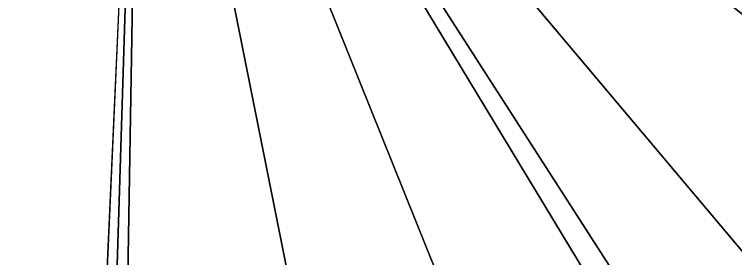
# Model space of a CAD drawing. Header units: millimetres. Extents: x -1419336 to 38707697, y -75591640 to 81.
# Drawn here: x -1371 to 6504, y -7896 to -5229 of the extents above; entities that cross this region are included whole.
import ezdxf

# ---------------------------------------------------------------- set-up
doc = ezdxf.new("R2010")
doc.units = ezdxf.units.MM
doc.layers.add('Image', color=7, linetype='Continuous')
picture_1 = doc.add_image_def('image1.jpg', size_in_pixel=(14559, 11110))
picture_2 = doc.add_image_def('image2.jpg', size_in_pixel=(14666, 11006))
picture_3 = doc.add_image_def('image3.jpg', size_in_pixel=(14388, 11097))
picture_4 = doc.add_image_def('image4.jpg', size_in_pixel=(14352, 10750))
picture_5 = doc.add_image_def('image5.jpg', size_in_pixel=(14518, 11021))
picture_6 = doc.add_image_def('image6.jpg', size_in_pixel=(14330, 10848))
picture_7 = doc.add_image_def('image7.jpg', size_in_pixel=(14599, 11063))
picture_8 = doc.add_image_def('image8.jpg', size_in_pixel=(14576, 11112))
picture_9 = doc.add_image_def('image9.jpg', size_in_pixel=(13892, 10901))
picture_10 = doc.add_image_def('image10.jpg', size_in_pixel=(14448, 10842))

msp = doc.modelspace()

# ---------------------------------------------------------------- pictures from other files: only their frames are drawn
at = {"layer": 'Image'}
image = msp.add_image(picture_2, insert=(1507.7, -624.2), size_in_units=(23932776, 17959276), rotation=-22.48986444, dxfattribs=at)
image.dxf.v_pixel = (1507.683789, -624.153418)
image.dxf.flags = 7
image = msp.add_image(picture_5, insert=(-54.6, -1219.1), size_in_units=(17716181.1, 13448156.5), rotation=-92.56163858, dxfattribs=at)
image.dxf.v_pixel = (-54.603339, -1219.007835)
image.dxf.flags = 7
image = msp.add_image(picture_3, insert=(737.3, -1220.5), size_in_units=(20516866.5, 15823029.4), rotation=-58.86329841, dxfattribs=at)
image.dxf.v_pixel = (737.279878, -1220.476211)
image.dxf.flags = 7
image = msp.add_image(picture_6, insert=(1525, -1211.9), size_in_units=(27913819.2, 21130163.4), rotation=-38.47261276, dxfattribs=at)
image.dxf.v_pixel = (1524.980894, -1211.82184)
image.dxf.flags = 7
image = msp.add_image(picture_4, insert=(-56.6, -1794.6), size_in_units=(25769374.5, 19301232.7), rotation=-91.80365495, dxfattribs=at)
image.dxf.v_pixel = (-56.576784, -1794.571894)
image.dxf.flags = 7
image = msp.add_image(picture_8, insert=(726.7, -1806.9), size_in_units=(28387418.9, 21640204.4), rotation=-68.08848316, dxfattribs=at)
image.dxf.v_pixel = (726.710273, -1806.793499)
image.dxf.flags = 7
image = msp.add_image(picture_10, insert=(1517.8, -1804.3), size_in_units=(34066224, 25562845.1), rotation=-49.9287685, dxfattribs=at)
image.dxf.v_pixel = (1517.77795, -1804.269151)
image.dxf.flags = 7
image = msp.add_image(picture_1, insert=(479.6, -2397.2), size_in_units=(35593246.3, 27160442.3), rotation=-78.68572647, dxfattribs=at)
image.dxf.v_pixel = (479.574817, -2397.183599)
image.dxf.flags = 7
image = msp.add_image(picture_9, insert=(1533.7, -2385.7), size_in_units=(39400248, 30916269.4), rotation=-57.26383113, dxfattribs=at)
image.dxf.v_pixel = (1533.662993, -2385.646982)
image.dxf.flags = 7
image = msp.add_image(picture_7, insert=(-48.2, -2945.6), size_in_units=(43008208.9, 32590569.8), rotation=-90.93530753, dxfattribs=at)
image.dxf.v_pixel = (-48.151948, -2945.513503)
image.dxf.flags = 7

doc.saveas('drawing.dxf')
